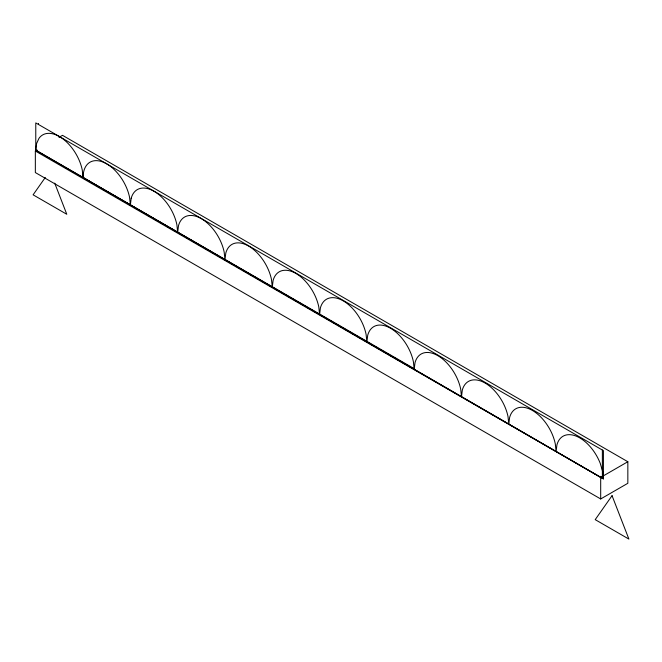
<?xml version="1.0" encoding="UTF-8"?>
<svg xmlns="http://www.w3.org/2000/svg" width="662" height="662" viewBox="0 0 662 662"><rect width="100%" height="100%" fill="white"/><g stroke="black" fill="none" stroke-linecap="round" stroke-linejoin="round"><path stroke-width="0.99" d="M36.311 151.565L35.773 150.175L36.584 143.58L38.959 138.366A33.439 19.306 60 0 1 62.542 138.606A33.439 19.306 60 0 1 82.27 170.043L83.073 177.573M45.297 177.466L33.1 194.827L66.796 214.281L54.706 183.126M58.992 137.348L62.493 135.329L627.841 461.728L627.841 483.285L600.691 498.958L35.343 172.559L35.343 151.002L37.097 149.993M627.841 461.728L600.691 477.401L35.343 151.002M35.773 150.175L603.413 478.891L603.413 450.632L35.773 122.909L35.773 150.175L414.271 368.693M602.362 450.028L602.362 477.294L600.691 476.326L600.691 498.958M38.495 123.488L38.495 124.481M131.192 198.286L130.381 204.881L129.578 197.35A33.448 19.306 60 0 0 103.677 162.339A33.448 19.306 60 0 0 83.073 177.482L603.413 478.891L602.61 471.361L600.26 463.408A33.448 19.314 60 0 0 576.71 436.349A33.448 19.314 60 0 0 556.924 444.897L556.105 451.492L555.31 443.962A33.448 19.314 60 0 0 532.496 410.498A33.448 19.314 60 0 0 509.616 417.49L508.805 424.085L508.011 416.555A33.448 19.314 60 0 0 485.188 383.099A33.448 19.314 60 0 0 462.316 390.092L461.497 396.687L460.702 389.157A33.448 19.314 60 0 0 437.888 355.701A33.448 19.314 60 0 0 415.016 362.693L414.197 369.288L413.402 361.758A33.448 19.314 60 0 0 390.588 328.302A33.448 19.314 60 0 0 367.708 335.286L366.897 341.89L366.094 334.36A33.448 19.314 60 0 0 343.28 300.896A33.448 19.314 60 0 0 320.408 307.888L319.589 314.483L318.794 306.953A33.448 19.314 60 0 0 295.98 273.497A33.448 19.314 60 0 0 273.1 280.489L272.289 287.085L271.494 279.554A33.448 19.314 60 0 0 248.672 246.098A33.448 19.314 60 0 0 225.8 253.091L224.981 259.686L224.186 252.156A33.448 19.314 60 0 0 201.372 218.7A33.448 19.314 60 0 0 178.5 225.684L177.681 232.288L176.886 224.757A33.448 19.314 60 0 0 154.072 191.293A33.448 19.314 60 0 0 131.192 198.286M612.052 495.673L595.204 519.637L628.9 539.091L612.052 495.673"/></g></svg>
